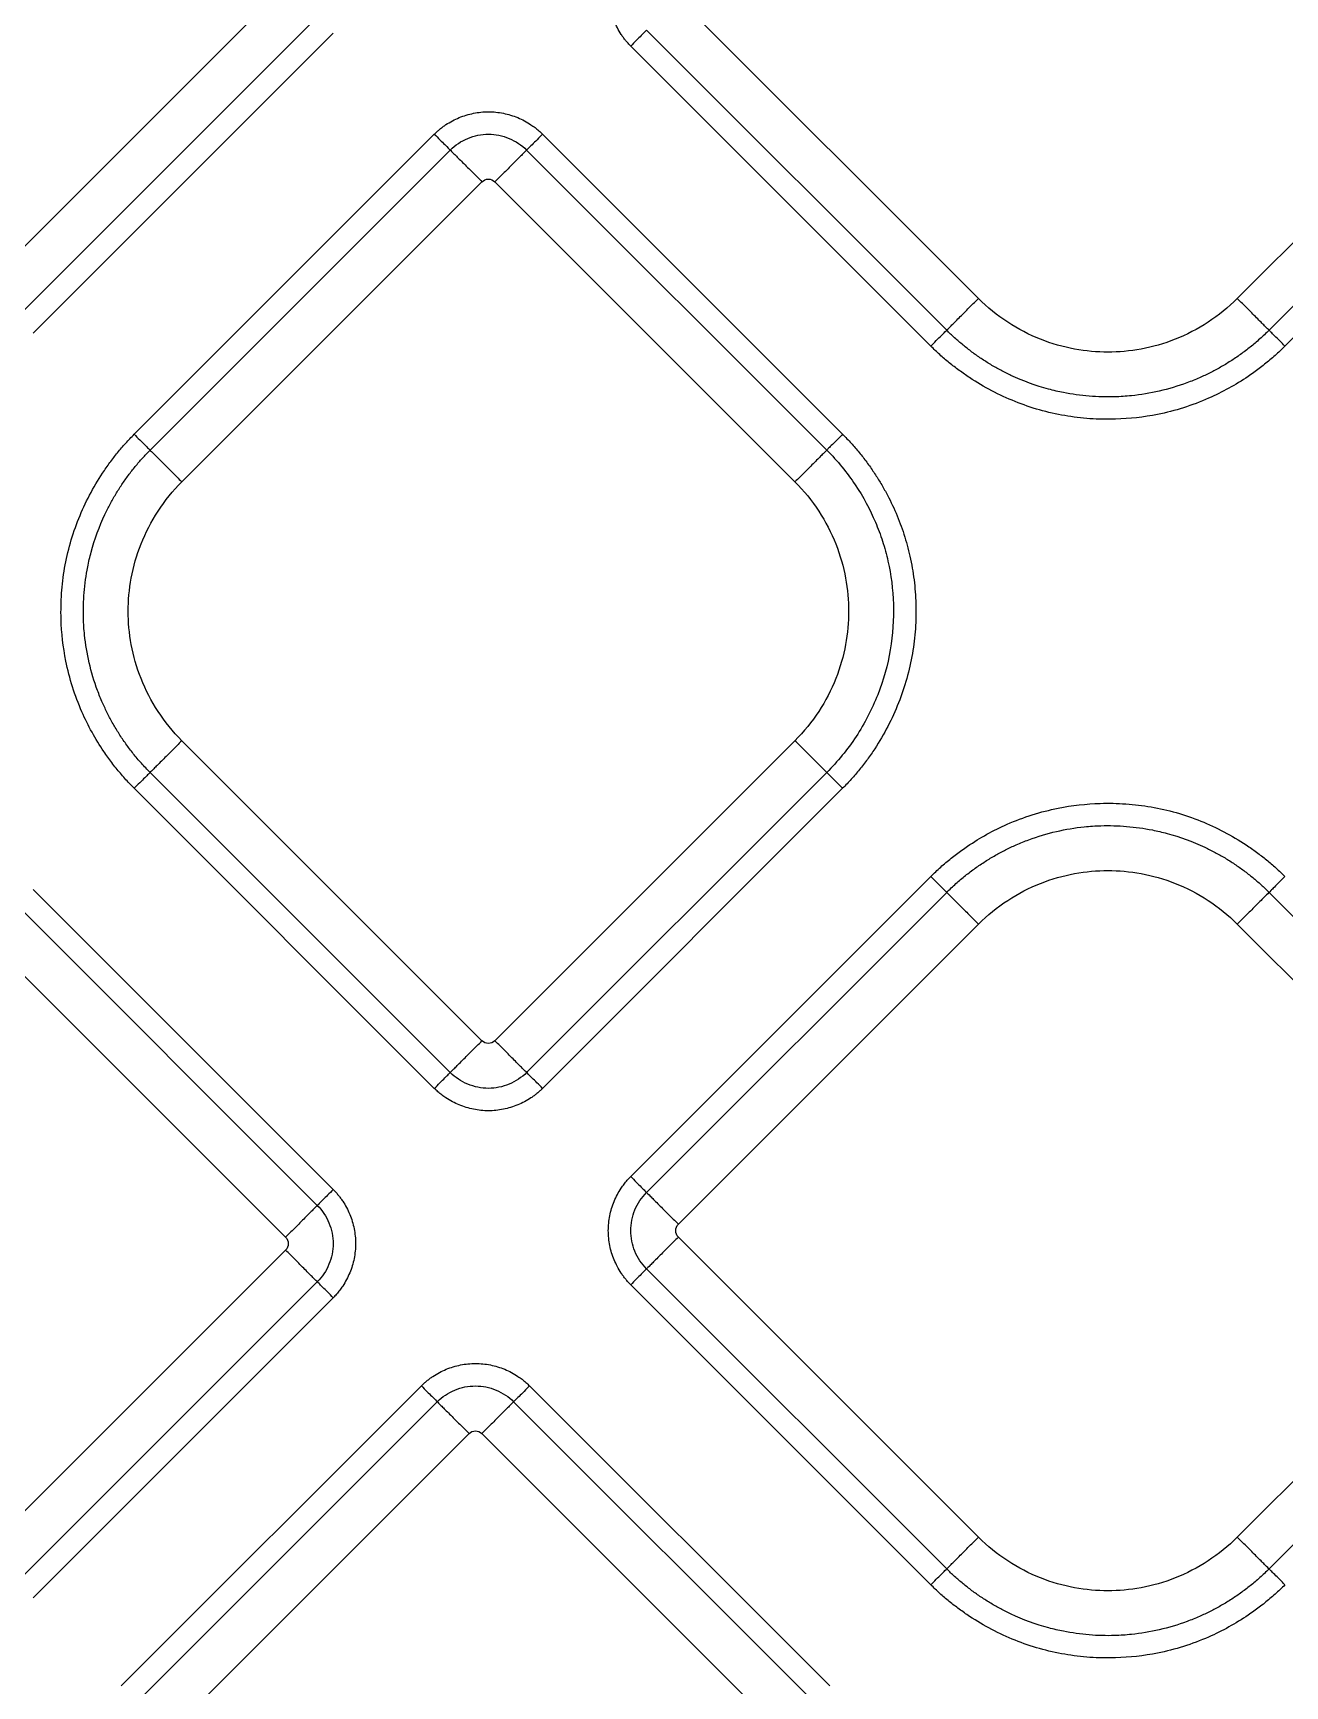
# Model space of a CAD drawing. Extents: x 0 to 84, y -21 to 126.
# Drawn here: x 45.472 to 48.219, y 34.201 to 37.829 of the extents above; entities that cross this region are included whole.
import ezdxf

# ---------------------------------------------------------------- set-up
doc = ezdxf.new("R2010")
doc.units = 0
doc.header["$MEASUREMENT"] = 0
doc.layers.add('1', color=4, linetype='Continuous')

# ---------------------------------------------------------------- blocks, each defined once
blk = doc.blocks.new('PRODIGY')
at = {"layer": '1', "color": 3, "linetype": 'Continuous', "lineweight": 25}
for p, q in [((46.0256, 37.9338), (45.3669, 37.2752)), ((47.5462, 37.2467), (46.8876, 37.9053)), ((48.7729, 37.9053), (48.1142, 37.2467)), ((46.0953, 37.8641), (45.4366, 37.2055)), ((46.1302, 37.8293), (45.4715, 37.1706)), ((47.4765, 37.177), (46.8179, 37.8356)), ((48.8426, 37.8356), (48.1839, 37.177)), ((47.4417, 37.1421), (46.783, 37.8008)), ((48.8774, 37.8008), (48.2188, 37.1421)), ((45.6935, 36.9486), (46.3521, 37.6073)), ((46.5896, 37.6073), (47.2482, 36.9486)), ((45.7283, 36.9138), (46.387, 37.5725)), ((46.5547, 37.5725), (47.2134, 36.9138)), ((45.798, 36.8441), (46.4567, 37.5027)), ((46.485, 37.5027), (47.1436, 36.8441)), ((46.4567, 35.6174), (45.798, 36.2761)), ((47.1436, 36.2761), (46.485, 35.6174)), ((46.3521, 35.5129), (45.6935, 36.1715)), ((46.387, 35.5477), (45.7283, 36.2064)), ((47.2134, 36.2064), (46.5547, 35.5477)), ((47.2482, 36.1715), (46.5896, 35.5129)), ((46.7831, 35.3194), (47.4417, 35.978)), ((45.4715, 35.9495), (46.1301, 35.2909)), ((46.8179, 35.2845), (47.4766, 35.9432)), ((48.184, 35.9432), (48.8426, 35.2845)), ((45.4366, 35.9147), (46.0953, 35.256)), ((45.3669, 35.845), (46.0256, 35.1863)), ((46.8876, 35.2148), (47.5463, 35.8735)), ((48.1143, 35.8735), (48.7729, 35.2148)), ((46.0256, 35.158), (45.3669, 34.4994)), ((47.5463, 34.5279), (46.8876, 35.1865)), ((48.7729, 35.1865), (48.1143, 34.5279)), ((46.0953, 35.0883), (45.4366, 34.4296)), ((47.4766, 34.4582), (46.8179, 35.1168)), ((48.8426, 35.1168), (48.184, 34.4582)), ((46.1301, 35.0534), (45.4715, 34.3948)), ((47.4417, 34.4233), (46.7831, 35.0819)), ((45.665, 34.2013), (46.3236, 34.8599)), ((46.5611, 34.8599), (47.2197, 34.2013)), ((45.6998, 34.1664), (46.3585, 34.8251)), ((46.5262, 34.8251), (47.1848, 34.1664)), ((45.7695, 34.0967), (46.4282, 34.7554)), ((46.4565, 34.7554), (47.1151, 34.0967))]:
    blk.add_line(p, q, dxfattribs=at)
for points, knots in [([(46.783, 37.8008), (46.7811, 37.8027), (46.7773, 37.8067), (46.7719, 37.8129), (46.7669, 37.8194), (46.7606, 37.8284), (46.7535, 37.8403), (46.7465, 37.8552), (46.7409, 37.8707), (46.7355, 37.892), (46.7327, 37.9195), (46.7355, 37.9469), (46.7409, 37.9682), (46.7465, 37.9838), (46.7535, 37.9987), (46.761, 38.0113), (46.7685, 38.0217), (46.7754, 38.0303), (46.7805, 38.0356), (46.783, 38.0382)], [0, 0, 0, 0, 0.031198, 0.062422, 0.093752, 0.125266, 0.187622, 0.250173, 0.31267, 0.375042, 0.499989, 0.624937, 0.687308, 0.749825, 0.812368, 0.874743, 0.916727, 0.958417, 1, 1, 1, 1]), ([(46.8179, 37.8356), (46.8172, 37.835), (46.816, 37.8338), (46.8121, 37.8298), (46.8094, 37.8272), (46.8029, 37.8206), (46.7991, 37.8168), (46.7911, 37.8088), (46.7869, 37.8047), (46.783, 37.8008)], [0, 0, 0, 0, 0.25, 0.25, 0.5, 0.5, 0.75, 0.75, 1, 1, 1, 1]), ([(46.3521, 37.6073), (46.3541, 37.6092), (46.358, 37.613), (46.3643, 37.6184), (46.3708, 37.6235), (46.3798, 37.6298), (46.3916, 37.6368), (46.4065, 37.6438), (46.4221, 37.6494), (46.4434, 37.6548), (46.4708, 37.6576), (46.4983, 37.6548), (46.5196, 37.6494), (46.5351, 37.6438), (46.55, 37.6368), (46.5627, 37.6293), (46.5731, 37.6218), (46.5817, 37.6149), (46.5869, 37.6098), (46.5896, 37.6073)], [0, 0, 0, 0, 0.031198, 0.062422, 0.093752, 0.125266, 0.187622, 0.250173, 0.31267, 0.375042, 0.499989, 0.624937, 0.687308, 0.749825, 0.812368, 0.874743, 0.916727, 0.958417, 1, 1, 1, 1]), ([(46.3521, 37.6073), (46.3604, 37.599), (46.3686, 37.5908), (46.3813, 37.5782), (46.3856, 37.5738), (46.387, 37.5725)], [0, 0, 0, 0, 0.5, 0.5, 1, 1, 1, 1]), ([(46.387, 37.5725), (46.3978, 37.5833), (46.4111, 37.5921), (46.4399, 37.604), (46.4555, 37.6072), (46.4862, 37.6072), (46.5018, 37.604), (46.5306, 37.5921), (46.5439, 37.5833), (46.5547, 37.5725)], [0, 0, 0, 0, 0.25, 0.25, 0.5, 0.5, 0.75, 0.75, 1, 1, 1, 1]), ([(46.5896, 37.6073), (46.5856, 37.6034), (46.5815, 37.5992), (46.5735, 37.5913), (46.5697, 37.5874), (46.5632, 37.5809), (46.5605, 37.5782), (46.5565, 37.5743), (46.5553, 37.5731), (46.5547, 37.5725)], [0, 0, 0, 0, 0.25, 0.25, 0.5, 0.5, 0.75, 0.75, 1, 1, 1, 1]), ([(46.387, 37.5725), (46.3883, 37.5712), (46.391, 37.5685), (46.3993, 37.5601), (46.405, 37.5545), (46.4183, 37.5412), (46.4259, 37.5336), (46.4414, 37.5181), (46.4493, 37.5101), (46.4567, 37.5027)], [0, 0, 0, 0, 0.25, 0.25, 0.5, 0.5, 0.75, 0.75, 1, 1, 1, 1]), ([(46.5547, 37.5725), (46.5534, 37.5711), (46.5507, 37.5684), (46.5423, 37.5601), (46.5366, 37.5544), (46.5234, 37.5411), (46.5158, 37.5335), (46.5002, 37.518), (46.4924, 37.5101), (46.485, 37.5027)], [0, 0, 0, 0, 0.25, 0.25, 0.5, 0.5, 0.75, 0.75, 1, 1, 1, 1]), ([(47.4765, 37.177), (47.4778, 37.1783), (47.4805, 37.181), (47.4889, 37.1893), (47.4946, 37.195), (47.5079, 37.2083), (47.5155, 37.2159), (47.531, 37.2314), (47.5389, 37.2393), (47.5462, 37.2467)], [0, 0, 0, 0, 0.25, 0.25, 0.5, 0.5, 0.75, 0.75, 1, 1, 1, 1]), ([(48.1142, 37.2467), (48.0946, 37.2271), (48.073, 37.2095), (48.027, 37.1795), (48.0028, 37.167), (47.9533, 37.1474), (47.9282, 37.1403), (47.8784, 37.1311), (47.8539, 37.129), (47.8066, 37.129), (47.782, 37.1311), (47.7323, 37.1403), (47.7071, 37.1474), (47.6577, 37.167), (47.6334, 37.1795), (47.5875, 37.2095), (47.5658, 37.2271), (47.5462, 37.2467)], [0, 0, 0, 0, 0.125, 0.125, 0.25, 0.25, 0.375, 0.375, 0.5, 0.5, 0.625, 0.625, 0.75, 0.75, 0.875, 0.875, 1, 1, 1, 1]), ([(48.1839, 37.177), (48.1826, 37.1783), (48.1799, 37.181), (48.1716, 37.1893), (48.1659, 37.195), (48.1526, 37.2083), (48.145, 37.2159), (48.1295, 37.2314), (48.1216, 37.2393), (48.1142, 37.2467)], [0, 0, 0, 0, 0.25, 0.25, 0.5, 0.5, 0.75, 0.75, 1, 1, 1, 1]), ([(47.4417, 37.1421), (47.4456, 37.146), (47.4497, 37.1502), (47.4577, 37.1581), (47.4615, 37.162), (47.4681, 37.1685), (47.4708, 37.1712), (47.4747, 37.1751), (47.4759, 37.1763), (47.4765, 37.177)], [0, 0, 0, 0, 0.25, 0.25, 0.5, 0.5, 0.75, 0.75, 1, 1, 1, 1]), ([(48.1839, 37.177), (48.1806, 37.1737), (48.174, 37.1672), (48.1638, 37.1578), (48.1534, 37.1488), (48.1429, 37.1401), (48.1322, 37.1318), (48.1214, 37.1238), (48.1104, 37.1162), (48.0994, 37.109), (48.0883, 37.1021), (48.0771, 37.0956), (48.0659, 37.0894), (48.0546, 37.0835), (48.0431, 37.0779), (48.0263, 37.0703), (47.9935, 37.0571), (47.9439, 37.0422), (47.8904, 37.0333), (47.8389, 37.0298), (47.7888, 37.0311), (47.7403, 37.0379), (47.6824, 37.0514), (47.6362, 37.0683), (47.595, 37.089), (47.5731, 37.1013), (47.552, 37.1147), (47.5318, 37.129), (47.5124, 37.1442), (47.4939, 37.1601), (47.4823, 37.1714), (47.4765, 37.177)], [0, 0, 0, 0, 0.017777, 0.035429, 0.05295, 0.070334, 0.087578, 0.104677, 0.121626, 0.138421, 0.155059, 0.171536, 0.18785, 0.204007, 0.220236, 0.23663, 0.2744, 0.355233, 0.434068, 0.480754, 0.552371, 0.624938, 0.667358, 0.779414, 0.811539, 0.843523, 0.875326, 0.90691, 0.93824, 0.96928, 1, 1, 1, 1]), ([(48.2188, 37.1421), (48.2151, 37.1458), (48.2112, 37.1497), (48.2034, 37.1575), (48.1996, 37.1613), (48.1929, 37.1679), (48.1901, 37.1708), (48.1859, 37.175), (48.1846, 37.1763), (48.1839, 37.177)], [0, 0, 0, 0, 0.25, 0.25, 0.5, 0.5, 0.75, 0.75, 1, 1, 1, 1]), ([(48.2188, 37.1421), (48.2152, 37.1386), (48.2081, 37.1316), (48.1971, 37.1215), (48.1859, 37.1117), (48.1743, 37.1022), (48.1625, 37.093), (48.1504, 37.084), (48.1286, 37.0688), (48.096, 37.0489), (48.0487, 37.0255), (47.9965, 37.0058), (47.9284, 36.9883), (47.8592, 36.9806), (47.7909, 36.9819), (47.735, 36.9886), (47.6799, 37.0011), (47.6263, 37.0195), (47.5749, 37.0433), (47.5345, 37.0673), (47.5039, 37.0886), (47.482, 37.1054), (47.4612, 37.1232), (47.4482, 37.1358), (47.4417, 37.1421)], [0, 0, 0, 0, 0.0173412, 0.0346651, 0.0519847, 0.069313, 0.0866627, 0.1040468, 0.121478, 0.1791406, 0.2367426, 0.3049223, 0.3728359, 0.4806859, 0.5457701, 0.6103365, 0.6759598, 0.7418949, 0.807114, 0.8726293, 0.9049132, 0.9368491, 0.9685172, 1, 1, 1, 1]), ([(45.6935, 36.1715), (45.69, 36.1751), (45.683, 36.1822), (45.6729, 36.1932), (45.663, 36.2045), (45.6535, 36.216), (45.6443, 36.2278), (45.6354, 36.2399), (45.6202, 36.2617), (45.6002, 36.2943), (45.5768, 36.3416), (45.5571, 36.3938), (45.5397, 36.4619), (45.5319, 36.5311), (45.5332, 36.5994), (45.5399, 36.6553), (45.5525, 36.7104), (45.5709, 36.764), (45.5947, 36.8154), (45.6186, 36.8558), (45.6399, 36.8864), (45.6568, 36.9083), (45.6745, 36.9291), (45.6872, 36.9421), (45.6935, 36.9486)], [0, 0, 0, 0, 0.017341, 0.034665, 0.051985, 0.069313, 0.086663, 0.104047, 0.121478, 0.179141, 0.236743, 0.304922, 0.372836, 0.480686, 0.54577, 0.610337, 0.67596, 0.741895, 0.807114, 0.872629, 0.904913, 0.936849, 0.968517, 1, 1, 1, 1]), ([(45.6935, 36.9486), (45.6974, 36.9447), (45.7015, 36.9406), (45.7095, 36.9326), (45.7133, 36.9288), (45.7199, 36.9223), (45.7226, 36.9196), (45.7265, 36.9156), (45.7277, 36.9144), (45.7283, 36.9138)], [0, 0, 0, 0, 0.25, 0.25, 0.5, 0.5, 0.75, 0.75, 1, 1, 1, 1]), ([(47.2482, 36.9486), (47.2445, 36.9449), (47.2406, 36.941), (47.2328, 36.9332), (47.229, 36.9294), (47.2224, 36.9228), (47.2195, 36.92), (47.2154, 36.9158), (47.214, 36.9144), (47.2134, 36.9138)], [0, 0, 0, 0, 0.25, 0.25, 0.5, 0.5, 0.75, 0.75, 1, 1, 1, 1]), ([(47.2482, 36.9486), (47.2514, 36.9454), (47.2577, 36.939), (47.2669, 36.9291), (47.2758, 36.919), (47.2845, 36.9087), (47.2929, 36.8981), (47.3011, 36.8874), (47.309, 36.8764), (47.319, 36.8618), (47.3308, 36.8433), (47.3476, 36.8137), (47.366, 36.7759), (47.3835, 36.7291), (47.3967, 36.6802), (47.4056, 36.6292), (47.4097, 36.576), (47.4086, 36.5219), (47.4021, 36.4668), (47.3899, 36.4122), (47.3717, 36.3586), (47.3481, 36.307), (47.3242, 36.2661), (47.3027, 36.235), (47.2856, 36.2127), (47.2675, 36.1914), (47.2546, 36.1782), (47.2482, 36.1715)], [0, 0, 0, 0, 0.015653, 0.03129, 0.046922, 0.062557, 0.078206, 0.093877, 0.10958, 0.125325, 0.155378, 0.185662, 0.243925, 0.301095, 0.359088, 0.419952, 0.480645, 0.544392, 0.607866, 0.673169, 0.738587, 0.80425, 0.870202, 0.903106, 0.935649, 0.967918, 1, 1, 1, 1]), ([(45.7283, 36.2064), (45.7251, 36.2097), (45.7186, 36.2163), (45.7092, 36.2265), (45.7002, 36.2369), (45.6915, 36.2475), (45.6832, 36.2581), (45.6752, 36.269), (45.6676, 36.2799), (45.6604, 36.2909), (45.6535, 36.302), (45.6469, 36.3132), (45.6408, 36.3244), (45.6349, 36.3357), (45.6293, 36.3472), (45.6217, 36.364), (45.6084, 36.3968), (45.5936, 36.4465), (45.5846, 36.4999), (45.5812, 36.5514), (45.5825, 36.6015), (45.5893, 36.65), (45.6028, 36.7079), (45.6197, 36.7541), (45.6404, 36.7953), (45.6527, 36.8172), (45.6661, 36.8383), (45.6804, 36.8586), (45.6956, 36.8779), (45.7114, 36.8964), (45.7227, 36.908), (45.7283, 36.9138)], [0, 0, 0, 0, 0.017777, 0.035429, 0.05295, 0.070335, 0.087579, 0.104677, 0.121626, 0.138421, 0.155059, 0.171537, 0.18785, 0.204007, 0.220236, 0.23663, 0.2744, 0.355233, 0.434068, 0.480754, 0.552372, 0.624938, 0.667358, 0.779414, 0.811539, 0.843523, 0.875325, 0.90691, 0.93824, 0.96928, 1, 1, 1, 1]), ([(45.7283, 36.9138), (45.7296, 36.9125), (45.7323, 36.9098), (45.7407, 36.9014), (45.7464, 36.8957), (45.7597, 36.8825), (45.7673, 36.8749), (45.7828, 36.8593), (45.7907, 36.8515), (45.798, 36.8441)], [0, 0, 0, 0, 0.25, 0.25, 0.5, 0.5, 0.75, 0.75, 1, 1, 1, 1]), ([(47.2134, 36.9138), (47.212, 36.9125), (47.2093, 36.9098), (47.201, 36.9014), (47.1953, 36.8957), (47.182, 36.8825), (47.1744, 36.8749), (47.1589, 36.8593), (47.151, 36.8515), (47.1436, 36.8441)], [0, 0, 0, 0, 0.25, 0.25, 0.5, 0.5, 0.75, 0.75, 1, 1, 1, 1]), ([(47.2134, 36.9138), (47.237, 36.8901), (47.2579, 36.8644), (47.2935, 36.8111), (47.3082, 36.7835), (47.3259, 36.7419), (47.331, 36.7282), (47.3402, 36.6998), (47.3442, 36.6851), (47.3544, 36.6399), (47.3586, 36.6081), (47.3606, 36.5428), (47.3584, 36.5093), (47.347, 36.4424), (47.3378, 36.4091), (47.3125, 36.3449), (47.2965, 36.314), (47.2588, 36.2566), (47.237, 36.2301), (47.2134, 36.2064)], [0, 0, 0, 0, 0.125, 0.125, 0.25, 0.25, 0.3125, 0.3125, 0.375, 0.375, 0.5, 0.5, 0.625, 0.625, 0.75, 0.75, 0.875, 0.875, 1, 1, 1, 1]), ([(45.798, 36.2761), (45.7784, 36.2957), (45.7609, 36.3173), (45.7309, 36.3633), (45.7184, 36.3875), (45.6988, 36.437), (45.6917, 36.4621), (45.6825, 36.5119), (45.6804, 36.5364), (45.6804, 36.5837), (45.6825, 36.6083), (45.6917, 36.658), (45.6988, 36.6832), (45.7184, 36.7326), (45.7309, 36.7569), (45.7609, 36.8028), (45.7784, 36.8245), (45.798, 36.8441)], [0, 0, 0, 0, 0.125, 0.125, 0.25, 0.25, 0.375, 0.375, 0.5, 0.5, 0.625, 0.625, 0.75, 0.75, 0.875, 0.875, 1, 1, 1, 1]), ([(47.1436, 36.8441), (47.1633, 36.8245), (47.1808, 36.8028), (47.2108, 36.7569), (47.2233, 36.7326), (47.2429, 36.6832), (47.25, 36.658), (47.2592, 36.6083), (47.2613, 36.5837), (47.2613, 36.5364), (47.2592, 36.5119), (47.25, 36.4621), (47.2429, 36.437), (47.2233, 36.3875), (47.2108, 36.3633), (47.1808, 36.3173), (47.1633, 36.2957), (47.1436, 36.2761)], [0, 0, 0, 0, 0.125, 0.125, 0.25, 0.25, 0.375, 0.375, 0.5, 0.5, 0.625, 0.625, 0.75, 0.75, 0.875, 0.875, 1, 1, 1, 1]), ([(45.798, 36.2761), (45.7907, 36.2687), (45.7828, 36.2608), (45.7673, 36.2453), (45.7597, 36.2377), (45.7464, 36.2244), (45.7407, 36.2188), (45.7323, 36.2104), (45.7296, 36.2077), (45.7283, 36.2064)], [0, 0, 0, 0, 0.25, 0.25, 0.5, 0.5, 0.75, 0.75, 1, 1, 1, 1]), ([(47.2134, 36.2064), (47.212, 36.2077), (47.2093, 36.2104), (47.201, 36.2188), (47.1953, 36.2244), (47.182, 36.2377), (47.1744, 36.2453), (47.1589, 36.2608), (47.151, 36.2687), (47.1436, 36.2761)], [0, 0, 0, 0, 0.25, 0.25, 0.5, 0.5, 0.75, 0.75, 1, 1, 1, 1]), ([(45.7283, 36.2064), (45.7277, 36.2058), (45.7265, 36.2045), (45.7226, 36.2006), (45.7199, 36.1979), (45.7133, 36.1914), (45.7095, 36.1876), (45.7015, 36.1796), (45.6974, 36.1755), (45.6935, 36.1715)], [0, 0, 0, 0, 0.25, 0.25, 0.5, 0.5, 0.75, 0.75, 1, 1, 1, 1]), ([(47.2482, 36.1715), (47.2443, 36.1755), (47.2401, 36.1796), (47.2322, 36.1876), (47.2283, 36.1914), (47.2218, 36.1979), (47.2191, 36.2006), (47.2152, 36.2045), (47.214, 36.2058), (47.2134, 36.2064)], [0, 0, 0, 0, 0.25, 0.25, 0.5, 0.5, 0.75, 0.75, 1, 1, 1, 1]), ([(47.4417, 35.978), (47.4453, 35.9815), (47.4524, 35.9885), (47.4634, 35.9986), (47.4746, 36.0085), (47.4862, 36.018), (47.498, 36.0272), (47.51, 36.0361), (47.5319, 36.0513), (47.5644, 36.0713), (47.6118, 36.0947), (47.664, 36.1144), (47.7321, 36.1318), (47.8013, 36.1396), (47.8696, 36.1383), (47.9255, 36.1316), (47.9806, 36.1191), (48.0342, 36.1006), (48.0856, 36.0768), (48.126, 36.0529), (48.1566, 36.0316), (48.1784, 36.0147), (48.1993, 35.997), (48.2123, 35.9843), (48.2188, 35.978)], [0, 0, 0, 0, 0.017341, 0.034665, 0.051985, 0.069313, 0.086663, 0.104047, 0.121478, 0.179141, 0.236743, 0.304922, 0.372836, 0.480686, 0.54577, 0.610337, 0.67596, 0.741895, 0.807114, 0.872629, 0.904913, 0.936849, 0.968517, 1, 1, 1, 1]), ([(47.4766, 35.9432), (47.4799, 35.9464), (47.4865, 35.9529), (47.4967, 35.9623), (47.5071, 35.9714), (47.5176, 35.98), (47.5283, 35.9883), (47.5391, 35.9963), (47.5501, 36.0039), (47.5611, 36.0112), (47.5722, 36.018), (47.5834, 36.0246), (47.5946, 36.0308), (47.6059, 36.0366), (47.6174, 36.0422), (47.6342, 36.0498), (47.667, 36.0631), (47.7166, 36.078), (47.7701, 36.0869), (47.8216, 36.0903), (47.8717, 36.089), (47.9202, 36.0822), (47.9781, 36.0687), (48.0242, 36.0518), (48.0655, 36.0312), (48.0874, 36.0188), (48.1085, 36.0054), (48.1287, 35.9911), (48.1481, 35.9759), (48.1666, 35.9601), (48.1782, 35.9488), (48.184, 35.9432)], [0, 0, 0, 0, 0.017777, 0.035429, 0.05295, 0.070334, 0.087578, 0.104677, 0.121626, 0.138421, 0.155059, 0.171536, 0.18785, 0.204007, 0.220236, 0.23663, 0.2744, 0.355233, 0.434067, 0.480754, 0.552371, 0.624938, 0.667358, 0.779414, 0.811539, 0.843523, 0.875326, 0.90691, 0.93824, 0.96928, 1, 1, 1, 1]), ([(47.5463, 35.8735), (47.5659, 35.8931), (47.5875, 35.9106), (47.6334, 35.9406), (47.6577, 35.9531), (47.7071, 35.9727), (47.7323, 35.9798), (47.782, 35.989), (47.8066, 35.9911), (47.8539, 35.9911), (47.8785, 35.989), (47.9282, 35.9798), (47.9534, 35.9727), (48.0028, 35.9531), (48.0271, 35.9406), (48.073, 35.9106), (48.0947, 35.8931), (48.1143, 35.8735)], [0, 0, 0, 0, 0.125, 0.125, 0.25, 0.25, 0.375, 0.375, 0.5, 0.5, 0.625, 0.625, 0.75, 0.75, 0.875, 0.875, 1, 1, 1, 1]), ([(47.4417, 35.978), (47.4454, 35.9743), (47.4493, 35.9704), (47.4571, 35.9626), (47.4609, 35.9588), (47.4675, 35.9522), (47.4704, 35.9494), (47.4746, 35.9452), (47.4759, 35.9438), (47.4766, 35.9432)], [0, 0, 0, 0, 0.25, 0.25, 0.5, 0.5, 0.75, 0.75, 1, 1, 1, 1]), ([(48.2188, 35.978), (48.2149, 35.9741), (48.2108, 35.97), (48.2028, 35.962), (48.199, 35.9582), (48.1924, 35.9516), (48.1897, 35.949), (48.1858, 35.945), (48.1846, 35.9438), (48.184, 35.9432)], [0, 0, 0, 0, 0.25, 0.25, 0.5, 0.5, 0.75, 0.75, 1, 1, 1, 1]), ([(47.4766, 35.9432), (47.4779, 35.9419), (47.4806, 35.9392), (47.4889, 35.9308), (47.4946, 35.9251), (47.5079, 35.9118), (47.5155, 35.9042), (47.531, 35.8887), (47.5389, 35.8808), (47.5463, 35.8735)], [0, 0, 0, 0, 0.25, 0.25, 0.5, 0.5, 0.75, 0.75, 1, 1, 1, 1]), ([(48.184, 35.9432), (48.1827, 35.9419), (48.1799, 35.9392), (48.1716, 35.9308), (48.1659, 35.9251), (48.1526, 35.9118), (48.145, 35.9042), (48.1295, 35.8887), (48.1216, 35.8808), (48.1143, 35.8735)], [0, 0, 0, 0, 0.25, 0.25, 0.5, 0.5, 0.75, 0.75, 1, 1, 1, 1]), ([(46.387, 35.5477), (46.3883, 35.549), (46.391, 35.5517), (46.3994, 35.5601), (46.405, 35.5657), (46.4183, 35.579), (46.4259, 35.5866), (46.4414, 35.6022), (46.4493, 35.61), (46.4567, 35.6174)], [0, 0, 0, 0, 0.25, 0.25, 0.5, 0.5, 0.75, 0.75, 1, 1, 1, 1]), ([(46.5547, 35.5477), (46.5534, 35.549), (46.5507, 35.5517), (46.5424, 35.56), (46.5367, 35.5657), (46.5234, 35.579), (46.5158, 35.5866), (46.5003, 35.6021), (46.4924, 35.61), (46.485, 35.6174)], [0, 0, 0, 0, 0.25, 0.25, 0.5, 0.5, 0.75, 0.75, 1, 1, 1, 1]), ([(46.3521, 35.5129), (46.3561, 35.5168), (46.3602, 35.5209), (46.3682, 35.5289), (46.372, 35.5327), (46.3785, 35.5392), (46.3812, 35.5419), (46.3851, 35.5459), (46.3864, 35.5471), (46.387, 35.5477)], [0, 0, 0, 0, 0.25, 0.25, 0.5, 0.5, 0.75, 0.75, 1, 1, 1, 1]), ([(46.5547, 35.5477), (46.5439, 35.5369), (46.5306, 35.5281), (46.5018, 35.5161), (46.4862, 35.513), (46.4555, 35.513), (46.4399, 35.5161), (46.411, 35.5281), (46.3978, 35.5369), (46.387, 35.5477)], [0, 0, 0, 0, 0.25, 0.25, 0.5, 0.5, 0.75, 0.75, 1, 1, 1, 1]), ([(46.5896, 35.5129), (46.5813, 35.5211), (46.573, 35.5294), (46.5604, 35.542), (46.5561, 35.5463), (46.5547, 35.5477)], [0, 0, 0, 0, 0.5, 0.5, 1, 1, 1, 1]), ([(46.5896, 35.5129), (46.5876, 35.511), (46.5837, 35.5071), (46.5774, 35.5018), (46.5709, 35.4967), (46.5619, 35.4904), (46.5501, 35.4834), (46.5351, 35.4763), (46.5196, 35.4708), (46.4983, 35.4654), (46.4708, 35.4626), (46.4434, 35.4654), (46.4221, 35.4708), (46.4065, 35.4763), (46.3916, 35.4834), (46.379, 35.4909), (46.3686, 35.4983), (46.36, 35.5053), (46.3548, 35.5103), (46.3521, 35.5129)], [0, 0, 0, 0, 0.031198, 0.062422, 0.093752, 0.125266, 0.187622, 0.250173, 0.31267, 0.375042, 0.499989, 0.624937, 0.687308, 0.749825, 0.812368, 0.874743, 0.916727, 0.958417, 1, 1, 1, 1]), ([(46.7831, 35.0819), (46.7811, 35.0839), (46.7773, 35.0878), (46.772, 35.0941), (46.7669, 35.1006), (46.7606, 35.1096), (46.7535, 35.1215), (46.7465, 35.1364), (46.7409, 35.1519), (46.7356, 35.1732), (46.7328, 35.2007), (46.7356, 35.2281), (46.7409, 35.2494), (46.7465, 35.265), (46.7535, 35.2799), (46.7611, 35.2925), (46.7685, 35.3029), (46.7754, 35.3115), (46.7805, 35.3167), (46.7831, 35.3194)], [0, 0, 0, 0, 0.0311978, 0.062422, 0.0937518, 0.1252655, 0.1876219, 0.2501726, 0.3126696, 0.3750423, 0.4999886, 0.6249367, 0.6873081, 0.7498252, 0.8123684, 0.8747429, 0.9167266, 0.9584166, 1, 1, 1, 1]), ([(46.7831, 35.3194), (46.787, 35.3155), (46.7911, 35.3113), (46.7991, 35.3033), (46.8029, 35.2995), (46.8094, 35.293), (46.8121, 35.2903), (46.816, 35.2864), (46.8173, 35.2851), (46.8179, 35.2845)], [0, 0, 0, 0, 0.25, 0.25, 0.5, 0.5, 0.75, 0.75, 1, 1, 1, 1]), ([(46.1301, 35.2909), (46.1219, 35.2826), (46.1136, 35.2744), (46.101, 35.2617), (46.0967, 35.2574), (46.0953, 35.256)], [0, 0, 0, 0, 0.5, 0.5, 1, 1, 1, 1]), ([(46.1301, 35.2909), (46.132, 35.2889), (46.1359, 35.285), (46.1412, 35.2787), (46.1463, 35.2722), (46.1526, 35.2632), (46.1596, 35.2514), (46.1667, 35.2365), (46.1722, 35.2209), (46.1776, 35.1996), (46.1804, 35.1722), (46.1776, 35.1447), (46.1722, 35.1234), (46.1667, 35.1079), (46.1596, 35.093), (46.1521, 35.0803), (46.1447, 35.0699), (46.1377, 35.0613), (46.1327, 35.0561), (46.1301, 35.0534)], [0, 0, 0, 0, 0.0311978, 0.062422, 0.0937518, 0.1252655, 0.1876219, 0.2501726, 0.3126696, 0.3750423, 0.4999886, 0.6249367, 0.6873081, 0.7498252, 0.8123684, 0.8747429, 0.9167266, 0.9584166, 1, 1, 1, 1]), ([(46.8179, 35.1168), (46.807, 35.1276), (46.7983, 35.1409), (46.7863, 35.1697), (46.7832, 35.1853), (46.7832, 35.216), (46.7863, 35.2316), (46.7983, 35.2605), (46.807, 35.2737), (46.8179, 35.2845)], [0, 0, 0, 0, 0.25, 0.25, 0.5, 0.5, 0.75, 0.75, 1, 1, 1, 1]), ([(46.8179, 35.2845), (46.8192, 35.2832), (46.8219, 35.2805), (46.8303, 35.2721), (46.8359, 35.2665), (46.8492, 35.2532), (46.8568, 35.2456), (46.8723, 35.2301), (46.8802, 35.2222), (46.8876, 35.2148)], [0, 0, 0, 0, 0.25, 0.25, 0.5, 0.5, 0.75, 0.75, 1, 1, 1, 1]), ([(46.0953, 35.256), (46.094, 35.2547), (46.0913, 35.252), (46.083, 35.2437), (46.0773, 35.238), (46.064, 35.2247), (46.0564, 35.2171), (46.0409, 35.2016), (46.033, 35.1937), (46.0256, 35.1863)], [0, 0, 0, 0, 0.25, 0.25, 0.5, 0.5, 0.75, 0.75, 1, 1, 1, 1]), ([(46.0953, 35.256), (46.1061, 35.2452), (46.1149, 35.2319), (46.1269, 35.2031), (46.13, 35.1875), (46.13, 35.1568), (46.1269, 35.1412), (46.1149, 35.1124), (46.1061, 35.0991), (46.0953, 35.0883)], [0, 0, 0, 0, 0.25, 0.25, 0.5, 0.5, 0.75, 0.75, 1, 1, 1, 1]), ([(46.0953, 35.0883), (46.094, 35.0896), (46.0913, 35.0923), (46.0829, 35.1007), (46.0773, 35.1064), (46.064, 35.1196), (46.0564, 35.1273), (46.0408, 35.1428), (46.033, 35.1506), (46.0256, 35.158)], [0, 0, 0, 0, 0.25, 0.25, 0.5, 0.5, 0.75, 0.75, 1, 1, 1, 1]), ([(46.8876, 35.1865), (46.8802, 35.1792), (46.8723, 35.1713), (46.8568, 35.1558), (46.8492, 35.1482), (46.8359, 35.1349), (46.8303, 35.1292), (46.8219, 35.1208), (46.8192, 35.1181), (46.8179, 35.1168)], [0, 0, 0, 0, 0.25, 0.25, 0.5, 0.5, 0.75, 0.75, 1, 1, 1, 1]), ([(46.1301, 35.0534), (46.1262, 35.0574), (46.1221, 35.0615), (46.1141, 35.0695), (46.1103, 35.0733), (46.1038, 35.0798), (46.1011, 35.0825), (46.0971, 35.0865), (46.0959, 35.0877), (46.0953, 35.0883)], [0, 0, 0, 0, 0.25, 0.25, 0.5, 0.5, 0.75, 0.75, 1, 1, 1, 1]), ([(46.8179, 35.1168), (46.8173, 35.1162), (46.816, 35.115), (46.8121, 35.111), (46.8094, 35.1083), (46.8029, 35.1018), (46.7991, 35.098), (46.7911, 35.09), (46.787, 35.0859), (46.7831, 35.0819)], [0, 0, 0, 0, 0.25, 0.25, 0.5, 0.5, 0.75, 0.75, 1, 1, 1, 1]), ([(46.3236, 34.8599), (46.3256, 34.8619), (46.3295, 34.8657), (46.3358, 34.871), (46.3423, 34.8761), (46.3513, 34.8824), (46.3631, 34.8895), (46.378, 34.8965), (46.3936, 34.9021), (46.4149, 34.9074), (46.4423, 34.9102), (46.4698, 34.9074), (46.4911, 34.9021), (46.5066, 34.8965), (46.5215, 34.8895), (46.5342, 34.8819), (46.5446, 34.8745), (46.5532, 34.8676), (46.5584, 34.8625), (46.5611, 34.8599)], [0, 0, 0, 0, 0.031198, 0.062422, 0.093752, 0.125266, 0.187622, 0.250173, 0.31267, 0.375042, 0.499989, 0.624937, 0.687308, 0.749825, 0.812368, 0.874743, 0.916727, 0.958417, 1, 1, 1, 1]), ([(46.3236, 34.8599), (46.3319, 34.8517), (46.3401, 34.8435), (46.3528, 34.8308), (46.3571, 34.8265), (46.3585, 34.8251)], [0, 0, 0, 0, 0.5, 0.5, 1, 1, 1, 1]), ([(46.3585, 34.8251), (46.3693, 34.836), (46.3826, 34.8447), (46.4114, 34.8567), (46.427, 34.8598), (46.4577, 34.8598), (46.4733, 34.8567), (46.5021, 34.8447), (46.5154, 34.836), (46.5262, 34.8251)], [0, 0, 0, 0, 0.25, 0.25, 0.5, 0.5, 0.75, 0.75, 1, 1, 1, 1]), ([(46.5611, 34.8599), (46.5571, 34.856), (46.553, 34.8519), (46.545, 34.8439), (46.5412, 34.8401), (46.5347, 34.8336), (46.532, 34.8309), (46.528, 34.827), (46.5268, 34.8257), (46.5262, 34.8251)], [0, 0, 0, 0, 0.25, 0.25, 0.5, 0.5, 0.75, 0.75, 1, 1, 1, 1]), ([(46.3585, 34.8251), (46.3598, 34.8238), (46.3625, 34.8211), (46.3708, 34.8128), (46.3765, 34.8071), (46.3898, 34.7939), (46.3974, 34.7862), (46.4129, 34.7707), (46.4208, 34.7628), (46.4282, 34.7554)], [0, 0, 0, 0, 0.25, 0.25, 0.5, 0.5, 0.75, 0.75, 1, 1, 1, 1]), ([(46.5262, 34.8251), (46.5249, 34.8238), (46.5222, 34.8211), (46.5138, 34.8127), (46.5081, 34.8071), (46.4949, 34.7938), (46.4872, 34.7862), (46.4717, 34.7707), (46.4639, 34.7628), (46.4565, 34.7554)], [0, 0, 0, 0, 0.25, 0.25, 0.5, 0.5, 0.75, 0.75, 1, 1, 1, 1]), ([(47.4766, 34.4582), (47.4779, 34.4595), (47.4806, 34.4622), (47.4889, 34.4705), (47.4946, 34.4762), (47.5079, 34.4895), (47.5155, 34.4971), (47.531, 34.5126), (47.5389, 34.5205), (47.5463, 34.5279)], [0, 0, 0, 0, 0.25, 0.25, 0.5, 0.5, 0.75, 0.75, 1, 1, 1, 1]), ([(48.1143, 34.5279), (48.0947, 34.5083), (48.073, 34.4907), (48.0271, 34.4607), (48.0028, 34.4482), (47.9534, 34.4286), (47.9282, 34.4215), (47.8785, 34.4123), (47.8539, 34.4102), (47.8066, 34.4102), (47.782, 34.4123), (47.7323, 34.4215), (47.7071, 34.4286), (47.6577, 34.4482), (47.6334, 34.4607), (47.5875, 34.4907), (47.5659, 34.5083), (47.5463, 34.5279)], [0, 0, 0, 0, 0.125, 0.125, 0.25, 0.25, 0.375, 0.375, 0.5, 0.5, 0.625, 0.625, 0.75, 0.75, 0.875, 0.875, 1, 1, 1, 1]), ([(48.184, 34.4582), (48.1827, 34.4595), (48.1799, 34.4622), (48.1716, 34.4705), (48.1659, 34.4762), (48.1526, 34.4895), (48.145, 34.4971), (48.1295, 34.5126), (48.1216, 34.5205), (48.1143, 34.5279)], [0, 0, 0, 0, 0.25, 0.25, 0.5, 0.5, 0.75, 0.75, 1, 1, 1, 1]), ([(47.4417, 34.4233), (47.4456, 34.4272), (47.4498, 34.4314), (47.4577, 34.4393), (47.4616, 34.4432), (47.4681, 34.4497), (47.4708, 34.4524), (47.4747, 34.4563), (47.4759, 34.4575), (47.4766, 34.4582)], [0, 0, 0, 0, 0.25, 0.25, 0.5, 0.5, 0.75, 0.75, 1, 1, 1, 1]), ([(48.184, 34.4582), (48.1806, 34.4549), (48.174, 34.4484), (48.1638, 34.439), (48.1534, 34.43), (48.1429, 34.4213), (48.1322, 34.413), (48.1214, 34.405), (48.1105, 34.3974), (48.0994, 34.3902), (48.0883, 34.3833), (48.0772, 34.3768), (48.0659, 34.3706), (48.0546, 34.3647), (48.0431, 34.3591), (48.0263, 34.3515), (47.9936, 34.3382), (47.9439, 34.3234), (47.8905, 34.3145), (47.8389, 34.311), (47.7889, 34.3123), (47.7404, 34.3191), (47.6825, 34.3326), (47.6363, 34.3495), (47.595, 34.3702), (47.5732, 34.3825), (47.5521, 34.3959), (47.5318, 34.4102), (47.5124, 34.4254), (47.4939, 34.4413), (47.4823, 34.4525), (47.4766, 34.4582)], [0, 0, 0, 0, 0.017777, 0.035429, 0.05295, 0.070335, 0.087579, 0.104677, 0.121626, 0.138421, 0.155059, 0.171537, 0.18785, 0.204007, 0.220236, 0.23663, 0.2744, 0.355233, 0.434068, 0.480754, 0.552372, 0.624938, 0.667358, 0.779414, 0.811539, 0.843523, 0.875326, 0.90691, 0.93824, 0.96928, 1, 1, 1, 1]), ([(48.2188, 34.4233), (48.2151, 34.427), (48.2112, 34.4309), (48.2034, 34.4387), (48.1996, 34.4425), (48.193, 34.4491), (48.1901, 34.452), (48.186, 34.4561), (48.1846, 34.4575), (48.184, 34.4582)], [0, 0, 0, 0, 0.25, 0.25, 0.5, 0.5, 0.75, 0.75, 1, 1, 1, 1]), ([(48.2188, 34.4233), (48.2153, 34.4198), (48.2082, 34.4128), (48.1971, 34.4027), (48.1859, 34.3929), (48.1744, 34.3834), (48.1625, 34.3741), (48.1505, 34.3652), (48.1287, 34.35), (48.0961, 34.3301), (48.0487, 34.3066), (47.9965, 34.2869), (47.9285, 34.2695), (47.8593, 34.2618), (47.7909, 34.2631), (47.735, 34.2698), (47.68, 34.2823), (47.6264, 34.3007), (47.575, 34.3245), (47.5345, 34.3484), (47.5039, 34.3697), (47.4821, 34.3866), (47.4612, 34.4043), (47.4482, 34.417), (47.4417, 34.4233)], [0, 0, 0, 0, 0.0173412, 0.0346651, 0.0519847, 0.069313, 0.0866627, 0.1040468, 0.121478, 0.1791406, 0.2367426, 0.3049223, 0.3728359, 0.4806859, 0.5457701, 0.6103365, 0.6759598, 0.7418949, 0.807114, 0.8726293, 0.9049132, 0.9368491, 0.9685172, 1, 1, 1, 1])]:
    blk.add_open_spline(points, degree=3, knots=knots, dxfattribs=at)
for points in [[(46.4567, 37.5027), (46.4604, 37.5065), (46.4708, 37.5107), (46.4813, 37.5065), (46.485, 37.5027)], [(46.485, 35.6174), (46.4813, 35.6137), (46.4708, 35.6094), (46.4604, 35.6137), (46.4567, 35.6174)], [(46.8876, 35.1865), (46.8839, 35.1902), (46.8796, 35.2007), (46.8839, 35.2111), (46.8876, 35.2148)], [(46.0256, 35.1863), (46.0293, 35.1826), (46.0336, 35.1722), (46.0293, 35.1617), (46.0256, 35.158)], [(46.4282, 34.7554), (46.4319, 34.7591), (46.4423, 34.7634), (46.4528, 34.7591), (46.4565, 34.7554)]]:
    blk.add_open_spline(points, degree=3, dxfattribs=at)

msp = doc.modelspace()

# ---------------------------------------------------------------- block references
at = {"layer": '1'}
msp.add_blockref('PRODIGY', (0, 0), dxfattribs=at)

doc.saveas('drawing.dxf')
